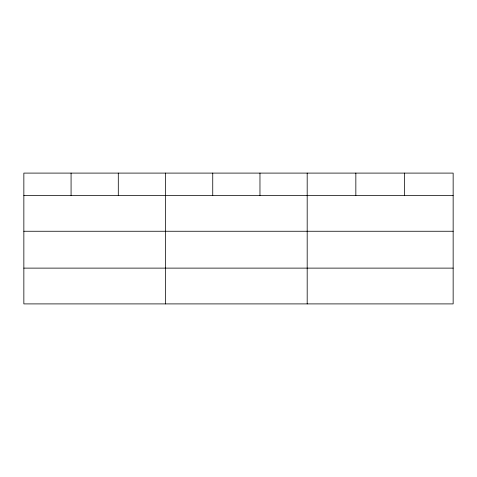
<?xml version="1.0" encoding="UTF-8"?>
<svg xmlns="http://www.w3.org/2000/svg" width="477" height="477" viewBox="0 0 477 477"><rect width="100%" height="100%" fill="white"/><g stroke="black" fill="none" stroke-linecap="round" stroke-linejoin="round"><path stroke-width="0.72" d="M453.15 231.256L453.15 173.097L23.85 173.097L23.85 303.903L453.15 303.903L453.15 231.256L23.85 231.256M23.85 195.475L453.15 195.475M23.85 268.122L453.15 268.122M404.496 173.097L404.496 195.475M355.842 173.097L355.842 195.475M307.188 173.097L307.188 303.903M259.965 173.097L259.965 195.475M212.742 173.097L212.742 195.475M165.519 173.097L165.519 303.903M118.296 173.097L118.296 195.475M71.073 173.097L71.073 195.475"/></g></svg>
